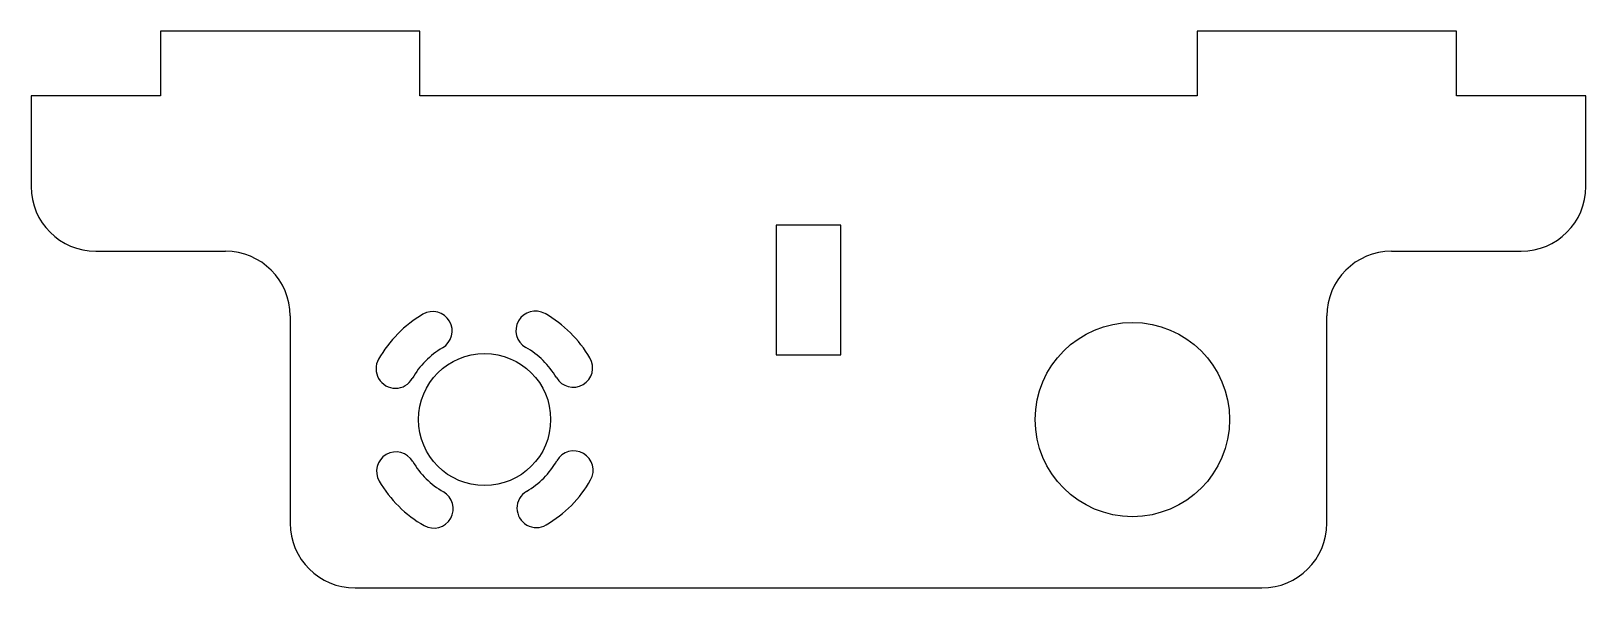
# Model space of a CAD drawing. Header units: millimetres. Extents: x -20 to 100, y 0 to 43.
import ezdxf

# ---------------------------------------------------------------- set-up
doc = ezdxf.new("R2010")
doc.units = ezdxf.units.MM

msp = doc.modelspace()

# ---------------------------------------------------------------- linework, layer by layer
at = {"color": 7, "linetype": 'Continuous', "lineweight": 25}
for p, q in [((-10, 43), (-10, 38)), ((10, 43), (-10, 43)), ((10, 38), (10, 43)), ((70, 43), (70, 38)), ((90, 43), (70, 43)), ((90, 38), (90, 43)), ((-20, 38), (-20, 31)), ((-10, 38), (-20, 38)), ((70, 38), (10, 38)), ((100, 38), (90, 38)), ((100, 31), (100, 38)), ((42.5, 28), (37.5, 28)), ((37.5, 28), (37.5, 18)), ((42.5, 18), (42.5, 28)), ((-15, 26), (-5, 26)), ((85, 26), (95, 26)), ((0, 21), (0, 5)), ((80, 5), (80, 21)), ((37.5, 18), (42.5, 18)), ((5, 0), (75, 0))]:
    msp.add_line(p, q, dxfattribs=at)
for centre, radius in [((65, 13), 7.5), ((15, 13), 5.1)]:
    msp.add_circle(centre, radius, dxfattribs=at)
for centre, radius, start, end in [((-15, 31), 5, 180, 270), ((95, 31), 5, 270, 0), ((-5, 21), 5, 0, 90), ((85, 21), 5, 90, 180), ((15, 13), 9.42, 120.3217, 150.3217), ((11, 19.84), 1.5, 300.3217, 120.3217), ((18.92, 19.88), 1.5, 60.3217, 240.3217), ((15, 13), 9.42, 30.3217, 60.3217), ((15, 13), 6.42, 120.3217, 150.3217), ((15, 13), 6.42, 30.3217, 60.3217), ((8.12, 16.92), 1.5, 150.3217, 330.3217), ((21.84, 17), 1.5, 210.3217, 30.3217), ((8.16, 9), 1.5, 30.3217, 210.3217), ((15, 13), 6.42, 210.3217, 240.3217), ((15, 13), 6.42, 300.3217, 330.3217), ((21.88, 9.08), 1.5, 330.3217, 150.3217), ((15, 13), 9.42, 210.3217, 240.3217), ((11.08, 6.12), 1.5, 240.3217, 60.3217), ((19, 6.16), 1.5, 120.3217, 300.3217), ((15, 13), 9.42, 300.3217, 330.3217), ((5, 5), 5, 180, 270), ((75, 5), 5, 270, 0)]:
    msp.add_arc(centre, radius, start, end, dxfattribs=at)

doc.saveas('drawing.dxf')
